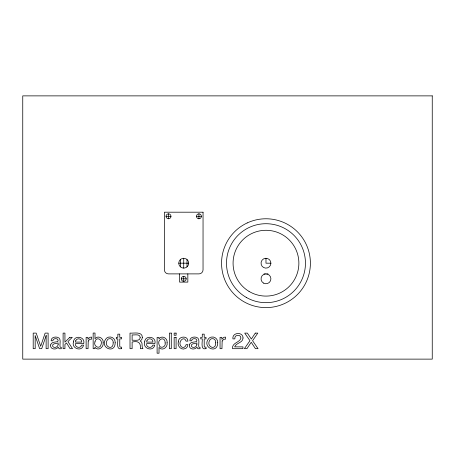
<?xml version="1.0" encoding="UTF-8"?>
<svg xmlns="http://www.w3.org/2000/svg" width="455" height="455" viewBox="0 0 455 455"><rect width="100%" height="100%" fill="white"/><g stroke="black" fill="none" stroke-linecap="round" stroke-linejoin="round"><path stroke-width="0.68" d="M183.718 258.258L181.255 258.918L180.231 259.703A4.937 4.937 0 0 0 180.231 266.681C182.085 268.564 185.356 268.564 187.21 266.681A4.937 4.937 0 0 0 187.21 259.703L186.186 258.918L183.718 258.258L183.718 268.126M266.664 273.933L268.035 273.927M166.035 216.307L170.972 216.307A2.468 2.468 0 0 1 167.269 218.445A2.468 2.468 0 0 1 167.269 214.168A2.468 2.468 0 0 1 170.972 216.307M196.469 216.307L201.406 216.307A2.468 2.468 0 0 0 197.703 214.168A2.468 2.468 0 0 0 197.703 218.445A2.468 2.468 0 0 0 201.406 216.307M178.787 263.189L188.654 263.189M270.913 263.189A4.937 4.937 0 0 0 263.508 258.918A4.937 4.937 0 0 0 263.508 267.466A4.937 4.937 0 0 0 270.913 263.189L265.976 263.189L265.976 258.258M181.255 278.818L186.186 278.818A2.468 2.468 0 0 1 182.489 280.957A2.468 2.468 0 0 1 182.489 276.685A2.468 2.468 0 0 1 186.186 278.818M263.985 273.916L265.373 273.921M198.937 213.839L198.937 218.775M187.835 273.887L187.835 282.111L179.606 282.111L179.606 273.887M187.011 259.549L187.011 266.835M183.718 276.35L183.718 281.287M180.43 259.549L180.43 266.835M168.504 213.839L168.504 218.775M203.049 212.195L203.038 269.769A4.112 4.112 0 0 1 198.926 273.887L168.504 273.887A4.112 4.112 0 0 1 164.392 269.769L164.392 212.195L203.049 212.195M46.16 335.545L46.114 348.678L48.122 348.678L48.122 333.111L45.13 333.111L40.688 346.272L36.218 333.111L33.198 333.111L33.198 348.678L35.211 348.678L35.154 335.545L39.631 348.678L41.718 348.678L46.16 335.545M165.154 342.933C166.297 347.142 159.603 349.372 159.04 344.617C156.895 338.753 165.444 336.04 165.154 342.933M94.964 341.853C92.991 346.255 99.969 349.884 101.004 344.697C103.296 339.635 96.085 335.836 94.964 341.853M103.148 342.786C104.041 347.296 97.882 351.556 94.913 347.228L94.913 348.678L93.156 348.678L93.156 333.054L95.01 333.054L95.01 338.708C97.905 334.852 104.047 338.281 103.148 342.786M115.178 342.763C115.098 354.638 99.008 347.438 106.055 338.696A4.686 4.686 0 0 1 108.79 337.104C112.209 336.251 115.559 339.288 115.178 342.763M178.292 341.904C177.058 346.164 181.465 350.811 185.646 348.422A3.896 3.896 0 0 0 187.363 346.613L187.915 344.662L186.061 344.662C185.839 346.369 184.252 347.757 182.5 347.301A2.338 2.338 0 0 1 180.954 346.209C177.433 342.353 183.945 334.92 186.061 341.142L187.915 341.142C187.841 335.068 178.104 336.2 178.292 341.904M217.735 342.763C217.649 354.638 201.559 347.438 208.606 338.696A4.686 4.686 0 0 1 211.347 337.104C214.76 336.251 218.116 339.288 217.735 342.763M73.46 341.915C71.168 348.615 82.088 352.204 83.572 345.117L81.695 345.117C80.774 348.894 74.637 347.637 75.411 343.61L83.731 343.61C85.551 336.399 73.909 334.675 73.46 341.915M144.639 341.915C142.347 348.615 153.272 352.204 154.751 345.117L152.88 345.117C151.953 348.894 145.816 347.637 146.595 343.61L154.91 343.61C156.736 336.399 145.088 334.675 144.639 341.915M167.099 342.751C168.1 347.228 162.162 351.533 159.017 347.404L159.017 353.205L157.106 353.205L157.106 337.382L158.96 337.382L158.96 338.884C161.724 334.823 167.94 338.258 167.099 342.751M140.214 337.508C140.254 341.54 134.475 339.959 132.126 340.243L132.126 334.92C134.47 335.284 140.112 333.487 140.214 337.508M50.607 344.953C49.72 349.326 56.136 350.378 58.212 347.176L59.116 348.746L61.283 348.729L61.283 347.324L60.145 347.205C59.241 344.168 62.005 338.179 57.341 337.24C54.805 336.546 50.914 337.559 51.131 340.795L52.911 340.795C52.956 338.503 55.885 338.258 57.472 339.1L58.166 340.516L57.711 341.62C55.345 342.251 51.244 341.779 50.607 344.953M189.36 344.953C188.472 349.326 194.882 350.378 196.958 347.176L197.868 348.746L200.029 348.729L200.029 347.324L198.892 347.205C197.988 344.168 200.752 338.179 196.094 337.24C193.551 336.546 189.667 337.559 189.877 340.795L191.657 340.795C191.709 338.503 194.632 338.258 196.224 339.1L196.918 340.516L196.458 341.62C194.092 342.251 189.997 341.779 189.36 344.953M243.033 337.997C243.01 342.951 236.065 342.751 234.666 346.875L242.959 346.875L242.959 348.678L232.539 348.678C231.737 342.632 239.728 342.751 240.923 338.082C240.996 333.771 233.967 334.715 234.848 338.884L232.909 338.884C231.845 332.275 243.146 331.496 243.033 337.997M113.187 342.82C113.363 351.414 102.949 346.374 107.357 339.999A2.593 2.593 0 0 1 109.086 338.748C111.566 338.037 113.505 340.465 113.187 342.82M215.738 342.82C215.915 351.414 205.506 346.374 209.909 339.999A2.593 2.593 0 0 1 211.638 338.748C214.123 338.037 216.057 340.465 215.738 342.82M142.352 337.309L141.778 339.595L140.157 341.028C143.115 342.103 141.465 345.783 142.534 347.984L142.95 348.678L140.362 348.678C141.05 342.592 138.269 340.63 132.126 342.001L132.126 348.678L130.016 348.678L130.016 333.111C133.696 333.464 142.131 331.223 142.352 337.309M58.115 344.441C58.268 347.034 54.151 348.575 52.689 346.397C51.819 343.024 56.283 343.912 58.115 342.905L58.115 344.441M196.861 344.441C197.015 347.034 192.897 348.575 191.441 346.397C190.565 343.024 195.03 343.912 196.861 342.905L196.861 344.441M88.23 341.011L88.037 348.678L86.126 348.678L86.126 337.326L87.94 337.326L87.94 339.288L89.965 337.28L91.648 337.127L91.648 339.14L89.749 339.316L88.23 341.011M222.154 341.011L221.96 348.678L220.055 348.678L220.055 337.326L221.864 337.326L221.864 339.288L223.894 337.28L225.578 337.127L225.578 339.14L223.672 339.316L222.154 341.011M75.729 340.761L75.462 342.097L81.769 342.097C82.145 338.571 76.821 337.445 75.729 340.761M146.908 340.761L146.646 342.097L152.954 342.097C153.324 338.571 148.006 337.445 146.908 340.761M255.283 333.111L251.342 339.066L247.366 333.111L244.727 333.111L249.954 340.698L244.375 348.678L246.923 348.678L251.234 342.279L255.431 348.678L258.048 348.678L252.57 340.698L257.797 333.111L255.283 333.111M69.837 337.326L64.94 342.149L64.94 333.111L63.108 333.111L63.108 348.678L64.94 348.678L64.94 344.418L66.538 342.956L70.081 348.678L72.516 348.678L67.926 341.58L72.277 337.326L69.837 337.326M247.201 222.933L246.502 223.268A44.419 44.419 0 0 0 231.294 290.944A44.419 44.419 0 0 0 300.658 290.944A44.419 44.419 0 0 0 285.45 223.268L284.745 222.933A44.419 44.419 0 0 0 247.201 222.933M121.57 348.678C115.78 350.356 118.118 341.773 117.828 338.884L116.292 338.884L116.292 337.326L117.828 337.326L117.828 334.158L119.756 334.158L119.756 337.326L121.57 337.326L121.57 338.884L119.756 338.884L119.756 346.295L120.16 347.091L121.57 347.176L121.57 348.678M206.018 348.678C200.228 350.356 202.566 341.773 202.282 338.884L200.74 338.884L200.74 337.326L202.282 337.326L202.282 334.158L204.21 334.158L204.21 337.326L206.018 337.326L206.018 338.884L204.21 338.884L204.21 346.295L204.608 347.091L206.018 347.176L206.018 348.678M432.25 95.874L22.75 95.874L22.75 359.126L432.25 359.126L432.25 95.874M171.29 333.111L169.379 333.111L169.379 348.678L171.29 348.678L171.29 333.111M176.091 333.111L174.151 333.111L174.151 335.272L176.091 335.272L176.091 333.111M176.091 337.382L174.151 337.382L174.151 348.678L176.091 348.678L176.091 337.382M263.508 283.095A4.937 4.937 0 0 0 270.913 278.818A4.937 4.937 0 0 0 263.508 274.547A4.937 4.937 0 0 0 263.508 283.095M249.027 291.393A32.902 32.902 0 0 0 298.872 263.763A32.902 32.902 0 0 0 250.023 234.416A32.902 32.902 0 0 0 249.027 291.393M246.235 297.382A39.483 39.483 0 0 0 305.459 263.189A39.483 39.483 0 0 0 246.235 229.001A39.483 39.483 0 0 0 246.235 297.382"/></g></svg>
